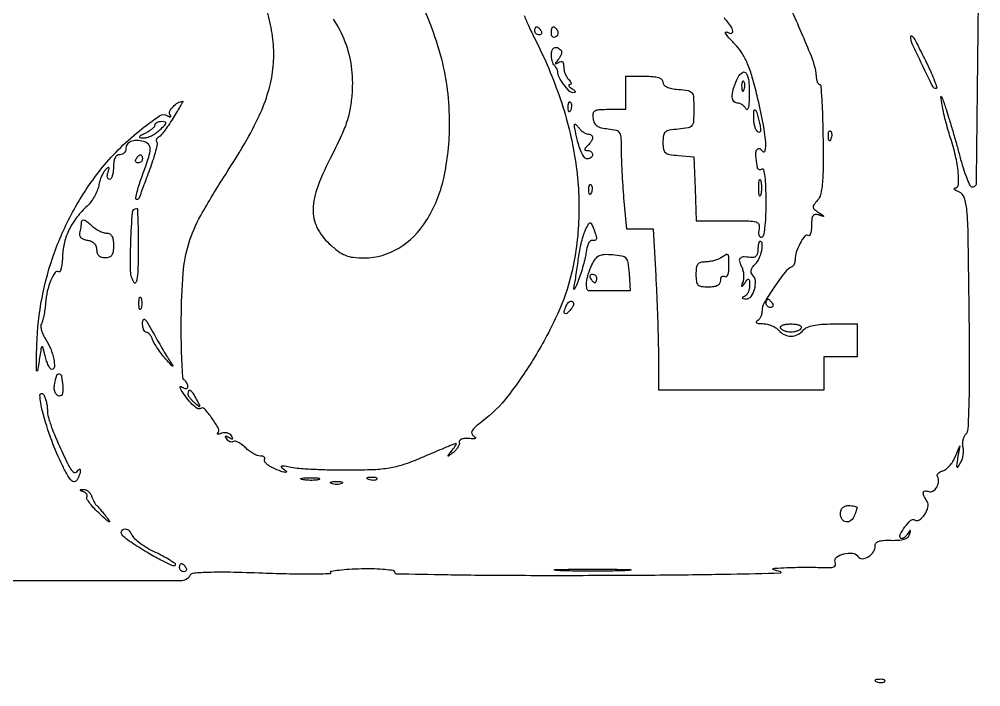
# Model space of a CAD drawing. Extents: x 130 to 894, y 104 to 894.
# Drawn here: x 661.2 to 894, y 104.1 to 265.8 of the extents above; entities that cross this region are included whole.
import ezdxf

# ---------------------------------------------------------------- set-up
doc = ezdxf.new("R2010")
doc.units = 0

msp = doc.modelspace()

# ---------------------------------------------------------------- linework, layer by layer
for points in [[(140.074729, 526.294777, 0.000011), (140.148965, 375.440163, 0.000341)], [(643.887466, 129.890163, 0.000307), (700.284062, 129.863054, 0.259898), (702.59309, 131.150623, -0.238455), (703.497926, 131.704206, -0.012491), (706.996473, 131.900005, -0.013053), (712.143085, 131.924825, -0.003657), (720.183805, 131.694827, 0.004032), (726.625229, 131.515406, 0.007021), (731.970175, 131.48472, 0.002377), (736.447158, 131.543174, 0.581412), (736.604363, 131.831137, -0.531974), (736.74036, 132.13225, -0.011824), (738.608826, 132.405338, -0.016124), (741.06415, 132.625024, -0.008919), (744.072665, 132.74288, -0.010767), (747.176813, 132.742209, -0.019301), (749.721037, 132.588488, -0.014635), (751.675039, 132.33658, -0.368806), (752, 131.955946, 0.408432), (752.431118, 131.516216, 0.000605), (764.837443, 131.285819, 0.003477), (779.966114, 131.128421, 0.001475), (800.25, 131.118315, 0.0015), (818.550459, 131.218075, 0.002758), (833.445312, 131.426115, 0.001234), (845.465017, 131.690005, 0.871776), (845.5, 132, -0.00586), (843.668247, 132.489031, -0.644831), (843.638832, 132.680135, -0.131477), (844.092687, 132.828824, -0.001838), (847, 132.978577, -0.006652), (849.006096, 133.04778, -0.004349), (851.320876, 133.076669, -0.004374), (853.577817, 133.065456, -0.008354), (855.390218, 133.010299, 0.014433), (857.379384, 132.97396, 0.090886), (858.37133, 133.166656, 0.244852), (858.756581, 133.608217, 0.152043), (858.711135, 134.310387, -0.33151), (859.041637, 135.487122, -0.104555), (860.791294, 136.328892, -0.088474), (862.939135, 136.465629, -0.228698), (864.218985, 135.658632, 0.274248), (865.238828, 135.131701, 0.124527), (866.724532, 135.601414, 0.103419), (868.003549, 136.817288, 0.172237), (868.386404, 138.236633, -0.18605), (868.585102, 138.901907, -0.145306), (869.202019, 139.346135, -0.071561), (870.37017, 139.573949, -0.018544), (872.291645, 139.598243, 0.022976), (874.139059, 139.637975, 0.059665), (875.444802, 139.884544, 0.092403), (876.291936, 140.336512, 0.156983), (876.731372, 141, 0.00496), (876.972684, 141.894011, 0.475785), (876.903595, 141.987886, 0.255075), (876.755053, 141.915887, 0.00322), (876.130504, 141.02896, -0.039707), (875.700421, 140.504078, -0.065311), (875.252797, 140.146129, -0.094386), (874.858541, 139.999579, -0.242881), (874.577374, 140.089293, -0.330357), (874.442832, 140.99632, -0.038861), (875.611448, 142.825301, -0.039077), (877.04395, 144.44429, -0.343055), (877.934775, 144.540311, 0.294957), (879.10227, 144.563749, 0.095962), (880.380818, 145.841429, 0.08567), (881.18426, 147.623887, 0.20699), (880.964723, 149.022839, -0.027632), (880.19179, 150.409133, -0.156728), (880.073314, 151.235228, -0.363767), (880.472403, 151.574487, -0.093566), (881.370958, 151.411145, 0.237359), (882.385682, 151.512633, 0.119091), (883.303644, 152.463192, 0.105554), (883.756894, 153.828369, 0.167491), (883.488724, 155.018246, -0.209701), (883.437265, 155.382976, -0.118445), (883.658823, 155.779962, -0.08118), (884.134249, 156.151967, -0.048694), (884.79486, 156.434891, 0.09232), (885.57466, 156.85228, 0.042431), (886.412821, 157.649517, 0.040098), (887.177177, 158.664524, 0.044224), (887.74159, 159.756887), (888.86442, 162.5), (888.36909, 159.5, 0.004433), (888.095972, 157.74942, 0.167047), (888.168628, 157.361469, 0.549641), (888.376421, 157.351178, 0.012794), (889.032192, 158.331523, 0.057554), (889.438496, 159.174806, 0.040677), (889.701612, 160.193756, 0.04112), (889.793752, 161.223981, 0.06579), (889.684332, 162.099114, -0.063662), (889.576725, 162.931082, -0.051353), (889.667801, 163.828482, -0.053012), (889.931808, 164.653563, -0.085194), (890.339019, 165.267591, 0.177974), (890.919868, 166.628873, 0.005757), (891.159138, 172.678612, 0.007767), (891.266961, 181.315988, 0.002177), (891.167, 194.812928, 0.001048), (890.909579, 213.388088, 0.017375), (890.596077, 219.566195, 0.058755), (889.969712, 222.611995, 0.220303), (888.667, 223.999542, -0.01974), (887.906394, 224.34169, -0.082448), (887.501047, 224.635202, -0.403857), (887.498791, 224.824723, -0.193357), (887.740818, 224.936614, 0.382233), (888.556956, 225.745982, 0.038371), (888.505254, 228.727953, 0.034083), (887.851761, 232.72199, 0.021817), (886.579478, 237.249504, -0.010384), (886.003642, 239.132299, -0.007229), (885.428789, 241.279542, -0.007295), (884.936899, 243.356595, -0.014951), (884.624164, 245, -0.003205), (884.314481, 247.025201, -0.733554), (884.430895, 247.081484, -0.107529), (884.655622, 246.70753, -0.001292), (885.565809, 244, -0.006872), (886.268721, 241.790241, -0.002833), (887.162589, 238.779069, -0.002802), (888.085159, 235.537764, -0.003598), (888.895515, 232.545768, 0.011649), (889.670522, 229.856636, 0.017086), (890.486817, 227.534691, 0.012517), (891.261874, 225.68742, 0.209682), (891.743098, 225.252301, 0.508343), (892.927803, 226.096015, 0.000217), (893.558303, 283.866359, 0.002254)], [(737.180735, 265.841892, -0.057825), (740.040471, 260.362692, -0.058517), (741.546684, 254.429547, -0.050165), (741.749516, 247.985397, -0.025473), (741.306331, 244.301128, -0.035472), (740.512009, 241.077116, -0.029574), (739.15306, 237.590122, -0.011841), (736.903539, 232.985397, 0.026979), (733.432262, 225.298305, 0.085013), (732.309007, 219.77408, 0.123023), (733.262174, 215.384761, 0.092847), (736.235315, 211.423161, 0.024058), (738.416709, 209.609117, 0.065878), (740.158533, 208.625552, 0.068421), (742.057497, 208.149061, 0.027507), (744.735315, 208.003738, 0.139804), (753.06148, 210.385281, 0.112671), (759.699085, 216.962082, 0.088115), (763.955718, 227.322523, 0.053868), (765.363394, 240.5, 0.028532), (764.886457, 248.677011, 0.036223), (763.475366, 256.105384, 0.026991), (760.659795, 264.772438, 0.008514), (755.542701, 277.396648, -0.008948)], [(783.422765, 266.706956, 0.01431), (784.53953, 264.105125, 0.00905), (785.982494, 261.13435, -0.035689), (792.208842, 246.362755, -0.043553), (795.780383, 231.800319, -0.046253), (796.646471, 217.624051, -0.050977), (794.819719, 204, -0.048454), (791.565148, 194.559542, -0.02888), (786.002921, 184.044624, -0.02896), (779.4714, 174.542751, -0.064859), (773.263125, 168.387124, 0.015166), (771.586702, 167.026098, 0.079511), (770.824263, 166.120613, 0.20412), (770.729796, 165.442649, 0.185093), (771.148541, 164.868696, -0.056781), (771.610618, 164.488965, -0.496731), (771.576097, 164.264483, -0.137016), (771.128258, 164.162542, -0.013087), (770, 164.246974, 0.039167), (769.015902, 164.269191, 0.080258), (768.264259, 164.104346, 0.130588), (767.826569, 163.781332, 0.218908), (767.718029, 163.345912, -0.129781), (767.679508, 162.807308, -0.052774), (767.367342, 162.135475, -0.047491), (766.859169, 161.446252, -0.044032), (766.218029, 160.845912, -0.001977), (765.100576, 159.9776, -0.506136), (764.997289, 160.007351, -0.257094), (765.021263, 160.165935, -0.001387), (766, 161.437231, 0.00506), (766.888377, 162.608865, 0.161028), (767, 162.946471, 0.513314), (766.839372, 163.061707, 0.017967), (766, 162.74375, 0.000491), (765.077656, 162.35486, 0.000058), (763.03125, 161.489382, 0.00007), (760.598708, 160.459864, 0.000057), (758, 159.359244, -0.020207), (754.067772, 157.877675, -0.039096), (750.806789, 157.073553, -0.03106), (747.003493, 156.686133, -0.008599), (741, 156.552725, -0.006576), (736.723421, 156.5875, -0.007095), (732.55625, 156.73539, -0.006744), (728.987457, 156.96107, -0.03353), (727, 157.248603, 0.008507), (725.420276, 157.558477, 0.073505), (724.704756, 157.579904, 0.570922), (724.617025, 157.381568, 0.092633), (725, 157.013915, -0.057372), (725.832224, 156.32021, -0.679263), (725.708555, 156.051997, -0.079796), (724.590506, 156.294792, -0.013609), (722.57841, 157.146228, -0.034384), (721.652838, 157.647393, -0.055906), (720.9567, 158.206547, -0.077753), (720.573597, 158.735079, -0.262167), (720.590374, 159.146228, 0.172818), (720.659729, 159.469528, 0.189311), (720.505073, 159.749204, 0.118627), (720.11861, 159.93843, 0.054847), (719.559017, 160, -0.094068), (718.818916, 160.140482, -0.035059), (717.859747, 160.598214, -0.033222), (716.857846, 161.257158, -0.034317), (715.963525, 162.036475, 0.033436), (715.118263, 162.775662, 0.045804), (714.262527, 163.312354, 0.05418), (713.516142, 163.593602, 0.204189), (713.032624, 163.520163, -0.129996), (712.63578, 163.399561, -0.100677), (712.188375, 163.473686, -0.088655), (711.75837, 163.732445, -0.074805), (711.41459, 164.138197, -0.02792), (711.145625, 164.633179, -0.381877), (711.199139, 164.814058, -0.263295), (711.429215, 164.822959, -0.019337), (712, 164.5, 0.018888), (712.583134, 164.169361, 0.287545), (712.804405, 164.187535, 0.361638), (712.850116, 164.378579, 0.023608), (712.553358, 164.913665, 0.11098), (712.142326, 165.333647, 0.081909), (711.544278, 165.594758, 0.076616), (710.854534, 165.660672, 0.077341), (710.17933, 165.515321, -0.019916), (709.594936, 165.317381, -0.090467), (709.239037, 165.279401, -0.435444), (709.1522, 165.387823, -0.161207), (709.250936, 165.584269, 0.331366), (709.409184, 166.664646, 0.029849), (707.880106, 169.135304, 0.030085), (706.07919, 171.389732, 0.362251), (705.05718, 171.535339, -0.290669), (704.295112, 171.544617, -0.046572), (703.073597, 172.514356, -0.041017), (701.730049, 174.031675, -0.030368), (700.497596, 175.904508, -0.019513), (700.174899, 176.5209, -0.231428), (700.177936, 176.783103, -0.399047), (700.36245, 176.849412, -0.034815), (700.845492, 176.595492, 0.064296), (701.287625, 176.395305, 0.135818), (701.660863, 176.385314, 0.191478), (701.905741, 176.560726, 0.143682), (702, 176.881966, 0.074722), (701.936613, 177.303751, 0.053161), (701.748174, 177.743853, 0.05308), (701.470714, 178.135115, 0.073715), (701.142721, 178.411794, -0.242904), (700.800811, 178.981353, -0.003631), (700.573398, 182.980496, -0.008894), (700.42319, 187.709174, -0.005645), (700.408439, 193.220811, -0.016801), (700.875661, 204.282475, -0.055235), (702.226441, 211.45404, -0.053628), (705.136259, 218.266327, -0.01519), (711.084211, 228.161696, 0.01125), (716.324067, 236.725483, 0.027825), (719.662579, 243.282175, 0.036767), (721.665378, 248.911306, 0.043831), (722.677772, 254.452254, 0.043674), (722.707813, 259.614723, 0.034101), (721.871452, 265.16179, 0.032554), (720.226552, 270.820104, 0.030948)], [(847.990151, 268.261572, -0.010071), (852.870798, 256.918326, -0.075713), (854.228202, 251.25, 0.048604), (854.31575, 250.771705, 0.065021), (854.490619, 250.367188, 0.081256), (854.721175, 250.093487, 0.179026), (854.973907, 250, -0.393925), (855.236329, 249.755275, -0.002284), (855.47362, 246.12065, -0.007563), (855.667729, 241.857527, -0.004545), (855.775529, 236.793701, -0.004573), (855.79672, 229.842452, -0.021558), (855.600516, 225.858224, -0.03761), (855.176889, 223.35277, -0.123848), (854.395258, 221.884261, 0.024884), (853.558422, 220.861621, 0.185567), (853.394556, 220.267424, 0.199313), (853.67634, 219.740833, 0.029243), (854.676969, 219.015055, -0.001951), (855.816403, 218.279959, -0.222846), (855.908016, 218.132335, -0.538572), (855.828549, 218.065451, -0.003257), (854.75, 218.39311, 0.084378), (853.87813, 218.50984, 0.23459), (853.349573, 218.223752, 0.131675), (853.070056, 217.462729, 0.022542), (853, 215.909598, -0.026847), (852.939557, 214.784705, -0.05549), (852.749204, 213.926333, -0.102888), (852.470399, 213.454982, -0.360832), (852.146228, 213.409626, 0.384572), (851.346568, 213.263536, 0.041034), (850.230334, 211.536551, 0.042139), (849.30153, 209.385176, 0.081008), (849, 207.53628, -0.051111), (848.943773, 206.987671, -0.053611), (848.777502, 206.471074, -0.059631), (848.532755, 206.060566, -0.125522), (848.242561, 205.833333, 0.124484), (846.603375, 204.555185, 0.01584), (843.948742, 200.907825, 0.015345), (841.524388, 197.098644, 0.134834), (841, 195.189429, -0.057155), (840.906983, 194.378355, -0.057807), (840.632812, 193.61269, -0.063645), (840.228457, 193.004124, -0.118979), (839.75, 192.662281, 0.210276), (839.559791, 192.467201, 0.401872), (839.639032, 192.282867, 0.074588), (840.18956, 192.14132, 0.018183), (841.127555, 192.078947, -0.048881), (842.224905, 191.938026, -0.040461), (843.348952, 191.582566, -0.042115), (844.333529, 191.080773, -0.080813), (845, 190.5, 0.106908), (846.355591, 189.436875, 0.113498), (848, 189.05873, 0.113498), (849.644409, 189.436875, 0.106908), (851, 190.5, -0.120009), (851.901901, 191.170379, -0.048225), (853.377586, 191.633247, -0.035774), (855.419266, 191.912747, -0.016135), (858.122445, 192), (864, 192), (864, 188), (864, 184), (860, 184), (856, 184), (856, 180), (856, 176), (836, 176), (816, 176), (815.995452, 184.25, 0.005661), (815.948492, 188.205163, 0.002567), (815.80182, 193.38125, 0.002542), (815.591307, 198.839722, 0.003482), (815.342664, 203.75), (814.694423, 215), (811.491816, 215), (808.28921, 215), (807.651714, 221.75, -0.005879), (807.406974, 224.713147, -0.004175), (807.199394, 228.040763, -0.004215), (807.054532, 231.220931, -0.00893), (807.007109, 233.686642, 0.00993), (806.93604, 237.033695, 0.124024), (806.578768, 238.240274, 0.203345), (805.744727, 238.854683, 0.034407), (803.75, 239.186642, -0.033257), (802.138175, 239.451077, -0.098739), (801.122964, 239.911697, -0.127529), (800.510573, 240.647186, -0.075029), (800.180449, 241.75, -0.064285), (800.164743, 242.988001, -0.232738), (800.579913, 243.631409, -0.121927), (801.568903, 243.934916, -0.013777), (803.930449, 244), (808, 244), (808, 248), (808, 252), (812.5, 252, -0.017163), (814.626121, 251.926996, -0.060319), (815.968552, 251.67002, -0.115708), (816.721539, 251.218636, -0.20281), (817, 250.560365, 0.189055), (817.250191, 249.922325, 0.096995), (817.955103, 249.408349, 0.06224), (819.12002, 249.032228, 0.026359), (820.75, 248.810365, -0.021889), (823.121541, 248.509123, -0.186757), (824.024424, 247.96867, -0.153269), (824.421776, 246.906527, -0.013454), (824.5, 244, -0.013454), (824.421776, 241.093473, -0.153269), (824.024424, 240.03133, -0.186757), (823.121541, 239.490877, -0.021889), (820.75, 239.189635, 0.020419), (818.580958, 238.920592, 0.135975), (817.602552, 238.466497, 0.177719), (817.133129, 237.635504, 0.040632), (817, 236, 0.040632), (817.133129, 234.364496, 0.177719), (817.602552, 233.533503, 0.135975), (818.580958, 233.079408, 0.020419), (820.75, 232.810365), (824.5, 232.5), (824.792064, 224.75), (825.084129, 217), (832.948445, 217, -0.004617), (837.806865, 216.955141, -0.061957), (839.567443, 216.703048, -0.243139), (840.238078, 216.087002, -0.152812), (840.289749, 215, 0.049804), (840.167727, 214.225436, 0.086529), (840.242791, 213.580679, 0.126717), (840.496045, 213.158779, 0.197013), (840.883369, 213, 0.345491), (841.385849, 213.394266, 0.027622), (841.717384, 215.166258, 0.023768), (841.934937, 217.80682, 0.008669), (842, 221.559017, 0.008266), (841.940052, 225.185078, 0.023056), (841.738843, 227.721384, 0.031132), (841.434663, 229.324506, 0.506273), (841, 229.5, -0.087892), (840.608719, 229.344515, -0.145127), (840.257031, 229.3746, -0.159591), (840.000894, 229.586038, -0.112143), (839.875, 229.940983, 0.002982), (839.813577, 230.435992, 0.001528), (839.730946, 231.056101, 0.001518), (839.641948, 231.694274, 0.002285), (839.560134, 232.25, -0.057004), (839.511494, 233.569152, -0.174295), (839.872817, 234.373601, -0.337876), (840.461922, 234.463753, -0.12723), (841.109687, 233.856763, 0.666723), (841.771571, 233.970426, 0.080091), (841.907871, 236.070761, 0.02439), (841.213606, 240.865141, 0.010189), (839.833, 247.249836, 0.011364), (838.646126, 251.783178, 0.028403), (837.519443, 255.013618, 0.038465), (836.297834, 257.422925, 0.054196), (834.833, 259.332166, -0.008278), (832.982293, 261.334079, -0.05131), (832.162009, 262.466033, -0.603461), (832.322261, 262.720865, -0.11984), (833, 262.5, 0.2396), (833.686031, 262.442762, 0.357053), (833.959172, 262.945351, 0.098412), (833.472153, 264.149746, 0.05128), (832.445924, 265.411219, -0.045673), (831.820366, 266.16284, -0.028662)]]:
    msp.add_lwpolyline(points, format="xyb")
for points in [[(787.5, 263, -0.082592), (787.656512, 262.6179, -0.161196), (787.6254, 262.29375, -0.182303), (787.413961, 262.078288, -0.108972), (787.059017, 262, -0.093332), (786.654762, 262.076123, -0.09642), (786.311086, 262.29375, -0.099167), (786.081062, 262.618444, -0.105053), (786, 263, -0.042167), (786.032345, 263.382849, -0.061769), (786.129539, 263.70625, -0.081139), (786.272352, 263.92554, -0.210953), (786.440983, 264, -0.151918), (786.65171, 263.934461, -0.038439), (786.933975, 263.70625, -0.035638), (787.231006, 263.382774, -0.029505)], [(791.457295, 263.069098, -0.108373), (791.598899, 262.665803, -0.099685), (791.565079, 262.22714, -0.095498), (791.360589, 261.820631, -0.090427), (791.016312, 261.510081, -0.136093), (790.63036, 261.397824, -0.190788), (790.298542, 261.524436, -0.140899), (790.074611, 261.890269, -0.067432), (790, 262.440983, -0.039415), (790.085158, 263.519563, -0.25701), (790.407182, 263.933879, -0.315493), (790.86686, 263.838655, -0.050477)], [(880.823526, 255.25, -0.009448), (881.947239, 252.852427, -0.016891), (882.765801, 250.835938, -0.012388), (883.303198, 249.251819, -0.505791), (883.117946, 249, -0.284162), (882.398725, 249.444655, -0.003206), (879.785812, 254.759433, -0.005963), (877.382329, 259.883443, -0.107073), (877, 261.64834, -0.587914), (877.250583, 261.787792, -0.119822), (877.712314, 261.318376, -0.018307), (878.71574, 259.490439, -0.002059)], [(792.324657, 258.342009, -0.187963), (792.484921, 257.977081, -0.075722), (792.424724, 257.4267, -0.060533), (792.167908, 256.785603, -0.044632), (791.741324, 256.150051, 0.00527), (791.081809, 255.317255, 0.169172), (791.000454, 255.07508, 0.561162), (791.113144, 255.007994, 0.013806), (791.75, 255.367059, -0.092259), (792.288145, 255.567774, -0.22842), (792.682891, 255.455913, -0.165323), (792.92666, 255.028026, -0.047577), (793, 254.259017, 0.054856), (793.088006, 253.459282, 0.038677), (793.3525, 252.593586, 0.039129), (793.740299, 251.794973, 0.063868), (794.2, 251.2, -0.038699), (794.596049, 250.737392, -0.10736), (794.768438, 250.348002, -0.239309), (794.70005, 250.09789, -0.207397), (794.45, 249.984687, 0.21473), (794.239337, 249.885729, 0.314272), (794.219687, 249.689119, 0.094989), (794.483516, 249.375124, 0.027221), (795, 249, -0.024608), (795.581617, 248.582191, -0.15542), (795.782125, 248.282907, -0.392538), (795.685028, 248.089949, -0.08618), (795.285184, 248.015313, -0.20729), (794.33615, 248.412297, -0.034164), (793.031051, 249.969591, -0.037172), (791.918995, 251.763587, -0.107282), (791.535435, 253.166667, 0.079313), (791.469182, 253.475392, 0.034149), (791.290097, 253.857813, 0.032702), (791.039642, 254.247171, 0.037117), (790.75, 254.583333, -0.089964), (790.461751, 254.999329, -0.036004), (790.220312, 255.651563, -0.034164), (790.055334, 256.409763, -0.036504), (790, 257.166667, -0.078458), (790.177357, 258.289976, -0.199976), (790.703312, 258.904449, -0.222535), (791.462708, 258.927376, -0.094693)], [(837.914402, 247, -0.014239), (837.847846, 245.365263, -0.042777), (837.675911, 244.2625, -0.190501), (837.43669, 243.925035, -0.459522), (837.179715, 244, 0.074925), (836.808, 244.573548, 0.060938), (836.259041, 245.059375, 0.062339), (835.624204, 245.388443, 0.088657), (835, 245.5, -0.268513), (834.117614, 246.010685, -0.140009), (833.801346, 247.284928, -0.074524), (834.173699, 249.289059, -0.033229), (835.219037, 251.76908, -0.133714), (836.273238, 252.944247, -0.431701), (837.181266, 252.720775, -0.10959), (837.792451, 250.717415, -0.022508)], [(836.078947, 249.416667, 0.018894), (836.137993, 248.670344, 0.168741), (836.279315, 248.37858, 0.470617), (836.461564, 248.395823, 0.054073), (836.683114, 248.8125, 0.051402), (836.839148, 249.359369, 0.05415), (836.876576, 249.916927, 0.060344), (836.797407, 250.402231, 0.126455), (836.604167, 250.729167, 0.296942), (836.385309, 250.77538, 0.208169), (836.200665, 250.592839, 0.077125), (836.089945, 250.112848, 0.028489)], [(698.363084, 241.75, -0.010121), (697.281007, 240.09773, -0.013621), (696.231367, 238.649911, -0.010679), (695.307141, 237.497352, -0.125758), (694.844309, 237.16459, 0.098498), (694.553477, 236.978378, 0.116683), (694.377044, 236.704695, 0.119024), (694.343918, 236.385355, 0.105388), (694.456743, 236.069991, -0.189461), (694.553978, 235.532873, -0.012115), (694.199747, 233.945977, -0.016381), (693.656245, 232.031481, -0.011374), (692.922979, 229.905401, 0.000485), (692.120651, 227.733702, 0.000573), (691.366341, 225.678605, 0.000499), (690.733259, 223.942283, 0.003638), (690.436466, 223.106872, -0.038197), (690.218213, 222.605317, -0.075631), (689.960446, 222.257493, -0.132382), (689.708645, 222.113717, -0.266285), (689.494989, 222.171678, -0.256156), (689.384556, 222.550199, -0.008978), (689.753631, 224.087535, -0.014699), (690.292238, 225.939894, -0.009517), (691.018527, 228.050689, 0.008284), (692.527729, 232.401945, 0.072368), (692.878232, 234.409992, 0.202425), (692.443983, 235.525854, 0.137469), (691.25, 236.220612, 0.05923), (689.572153, 236.449267, 0.105017), (688.207693, 236.183818, 0.141724), (687.329128, 235.46901, 0.152731), (687, 234.416667, -0.105033), (686.885184, 233.876128, -0.099164), (686.559375, 233.416146, -0.096425), (686.07259, 233.107842, -0.09335), (685.5, 233, 0.152103), (684.851045, 232.797909, 0.12651), (684.375, 232.25, 0.082504), (684.088963, 231.322075, 0.033607), (684, 230, -0.030613), (683.929567, 228.850686, -0.047509), (683.715469, 227.88125, -0.060533), (683.403852, 227.207525, -0.259781), (683.031385, 227, -0.213989), (682.71382, 227.142433, -0.132928), (682.52819, 227.514062, -0.086347), (682.513099, 228.079577, -0.048228), (682.678563, 228.75, 0.013192), (682.956374, 229.611434, 0.253647), (682.899351, 229.877364, 0.399968), (682.686216, 229.899135, 0.020867), (682.11059, 229.413411, 0.076628), (681.619767, 228.800482, 0.028516), (681.123189, 227.811277, 0.027453), (680.695922, 226.652783, 0.029773), (680.411536, 225.485185, -0.052186), (680.050328, 224.246154, -0.031591), (679.383552, 222.869695, -0.031405), (678.539078, 221.572426, -0.047316), (677.635611, 220.571774, 0.041871), (675.131968, 217.858684, 0.05052), (673.289075, 214.923298, 0.052739), (672.130516, 211.791203, 0.053149), (671.656777, 208.494263, -0.015703), (671.54682, 206.877804, -0.029706), (671.340479, 205.588684, -0.036843), (671.081169, 204.725281, -0.468604), (670.800173, 204.629364, 0.39259), (669.890404, 204.444266, 0.054399), (668.854942, 202.606868, 0.044427), (667.982135, 199.934653, 0.038133), (667.537978, 197.009206, -0.01491), (667.377414, 195.474787, -0.01622), (667.128788, 193.995506, -0.015872), (666.835715, 192.747733, -0.072913), (666.541582, 192.067282, 0.158744), (666.388334, 191.43755, 0.048103), (666.559039, 190.456503, 0.042798), (666.97649, 189.326775, 0.035341), (667.603611, 188.206024, -0.047148), (668.80125, 185.942044, -0.048377), (669.541122, 183.513037, -0.061137), (669.6882, 181.603474, -0.401021), (669.05678, 181, -0.249097), (668.696208, 181.191519, -0.033951), (668.252732, 181.954688, -0.032519), (667.816706, 183.00492, -0.021973), (667.452518, 184.25, 0.005933), (666.901847, 186.384406, 0.597661), (666.661781, 186.440373, 0.142915), (666.437959, 185.963134, 0.001681), (665.910068, 182.5, -0.016894), (665.572846, 180.664433, -0.852434), (665.389978, 180.674774, -0.031103), (665.325396, 182.27595, -0.001954), (665.447207, 187, -0.039903), (666.691542, 198.323445, -0.039723), (669.71947, 209.323187, -0.039687), (674.452191, 219.715061, -0.03967), (680.767948, 229.230194, -0.030326), (685.135997, 234.15141, -0.026183), (690.277555, 238.770197, -0.019348), (695.122863, 242.384088, -0.297249), (697.109463, 242.432348, 0.026116), (697.585993, 242.17118, 0.266081), (697.80244, 242.186569, 0.362317), (697.853957, 242.362736, 0.03573), (697.633476, 242.784031, -0.273784), (697.618687, 243.558085, -0.065364), (698.425753, 244.628792, -0.060643), (699.603002, 245.567633, -0.109626), (700.762545, 245.969591, -0.610952), (700.813343, 245.893597, -0.002355), (700.166003, 244.74263, -0.00677), (699.365379, 243.37802, -0.003862)], [(794.683114, 243.8125, -0.054073), (794.461564, 243.395823, -0.470617), (794.279315, 243.37858, -0.168741), (794.137993, 243.670344, -0.018894), (794.078947, 244.416667, -0.028489), (794.089945, 245.112848, -0.077125), (794.200665, 245.592839, -0.208169), (794.385309, 245.77538, -0.296942), (794.604167, 245.729167, -0.126455), (794.797407, 245.402231, -0.060344), (794.876576, 244.916927, -0.05415), (794.839148, 244.359369, -0.051402)], [(840.399405, 240.666211, -0.018759), (840.643675, 239.450255, -0.080998), (840.643006, 238.715607, -0.267624), (840.41684, 238.439078, -0.233045), (840.040082, 238.475228, -0.132928), (839.64002, 238.902163, -0.044761), (839.305524, 239.695207, -0.040789), (839.076769, 240.68039, -0.036672), (839, 241.725684, -0.014162), (839.055074, 243.669737, -0.600169), (839.354547, 243.808194, -0.166708), (839.75028, 243.220208, -0.006565)], [(694, 240.152814, -0.177225), (693.854547, 239.755341, -0.03992), (693.339062, 239.235731, -0.036638), (692.611401, 238.69808, -0.02844), (691.75, 238.220495, 0.007402), (690.527322, 237.608347, 0.180294), (690.276405, 237.330807, 0.491541), (690.389747, 237.13974, 0.020983), (691.291813, 237.06768, 0.086873), (692.130811, 237.182115, 0.036827), (693.187889, 237.607381, 0.035015), (694.27667, 238.239646, 0.038496), (695.230375, 239, 0.009621), (696.403517, 240.135887, 0.140178), (696.679198, 240.636053, 0.420424), (696.498783, 240.917049, 0.051057), (695.688561, 241, 0.0482), (695.042341, 240.937559, 0.068199), (694.496015, 240.751139, 0.08838), (694.127937, 240.47633, 0.190549)], [(798.860243, 238, -0.149133), (799.646146, 237.76026, -0.255379), (799.953503, 237.167799, -0.142058), (799.670068, 236.26352, -0.0499), (798.8, 235.2, 0.018208), (798.222304, 234.578624, 0.180052), (798.1, 234.25, 0.354955), (798.257401, 234.056215, 0.051663), (798.8, 234, -0.081935), (799.25832, 233.924388, -0.092192), (799.6475, 233.70625, -0.100665), (799.907722, 233.381414, -0.119248), (800, 233, -0.132184), (799.897391, 232.618653, -0.100575), (799.608865, 232.29375, -0.087916), (799.177264, 232.075177, -0.07348), (798.668477, 232, -0.233309), (798.067718, 232.296463, -0.045765), (797.406376, 233.345498, -0.038404), (796.773852, 234.865836, -0.023136), (796.250415, 236.748186, -0.004469), (795.68203, 239.338279, -0.067833), (795.616379, 240.253318, -0.612636), (795.86539, 240.36085, -0.062017), (796.442181, 239.748186, 0.038637), (797.015511, 239.079275, 0.039765), (797.679787, 238.51353, 0.042967), (798.333126, 238.121814, 0.114044)], [(857.683114, 236.8125, -0.054073), (857.461564, 236.395823, -0.470617), (857.279315, 236.37858, -0.168741), (857.137993, 236.670344, -0.018894), (857.078947, 237.416667, -0.028489), (857.089945, 238.112848, -0.077125), (857.200665, 238.592839, -0.208169), (857.385309, 238.77538, -0.296942), (857.604167, 238.729167, -0.126455), (857.797407, 238.402231, -0.060344), (857.876576, 237.916927, -0.05415), (857.839148, 237.359369, -0.051402)], [(691, 232, -0.105053), (690.918938, 231.618444, -0.099167), (690.688914, 231.29375, -0.09642), (690.345238, 231.076123, -0.093332), (689.940983, 231, -0.108972), (689.586039, 231.078288, -0.182303), (689.3746, 231.29375, -0.161196), (689.343488, 231.6179, -0.082592), (689.5, 232, -0.029505), (689.768994, 232.382774, -0.035638), (690.066025, 232.70625, -0.038439), (690.34829, 232.934461, -0.151918), (690.559017, 233, -0.210953), (690.727648, 232.92554, -0.081139), (690.870461, 232.70625, -0.061769), (690.967655, 232.382849, -0.042167)], [(840.689326, 223.25, -0.161593), (840.521012, 222.99086, -0.542911), (840.366341, 223.042187, -0.052887), (840.259713, 223.748017, -0.011065), (840.232003, 225, -0.011065), (840.259713, 226.251983, -0.052887), (840.366341, 226.957813, -0.542911), (840.521012, 227.00914, -0.161593), (840.689326, 226.75, -0.039571), (840.831531, 225.952734, -0.024357), (840.877971, 225, -0.024357), (840.831531, 224.047266, -0.039571)], [(799.683114, 223.8125, -0.054073), (799.461564, 223.395823, -0.470617), (799.279315, 223.37858, -0.168741), (799.137993, 223.670344, -0.018894), (799.078947, 224.416667, -0.028489), (799.089945, 225.112848, -0.077125), (799.200665, 225.592839, -0.208169), (799.385309, 225.77538, -0.296942), (799.604167, 225.729167, -0.126455), (799.797407, 225.402231, -0.060344), (799.876576, 224.916927, -0.05415), (799.839148, 224.359369, -0.051402)], [(689.984687, 210.25, -0.005796), (689.927291, 205.889537, -0.023514), (689.736893, 203.241349, -0.068598), (689.422298, 202.038318, -0.604574), (689, 202, -0.139197), (688.145849, 204.78969, -0.013884), (688.19709, 211.842405, -0.009493), (688.585644, 219.02845, -0.392989), (689.630842, 220, -0.401998), (689.780695, 219.856296, -0.001402), (689.887062, 217.135938, -0.005913), (689.964027, 213.988598, -0.003548)], [(682.314451, 214, -0.119426), (683.081556, 213.814124, -0.146905), (683.609538, 213.305041, -0.096138), (683.909971, 212.399083, -0.032141), (684, 211, -0.030703), (683.907747, 209.499083, -0.116834), (683.583333, 208.625, -0.166173), (682.975317, 208.159458, -0.081208), (682, 208, -0.071991), (681.138105, 208.124744, -0.120639), (680.509007, 208.491306, -0.123658), (680.130255, 209.099439, -0.077896), (680, 209.930449, 0.089778), (679.84816, 210.769275, 0.105893), (679.414159, 211.447644, 0.096611), (678.703794, 211.931572, 0.063583), (677.75, 212.20419, -0.053406), (676.838661, 212.444789, -0.101888), (676.20272, 212.850527, -0.133561), (675.883069, 213.390781, -0.130451), (675.877193, 214.023741, 0.014837), (676.024586, 214.681377, 0.010029), (676.155181, 215.438747, 0.01011), (676.251997, 216.176551, 0.019785), (676.29386, 216.767739, -0.238993), (676.486545, 217.120185, -0.237212), (676.88576, 217.174606, -0.083613), (677.557722, 216.809977, -0.022549), (678.481118, 216.017739, 0.034885), (679.427349, 215.245572, 0.032559), (680.493121, 214.592711, 0.034197), (681.517408, 214.140013, 0.087166)], [(800.929715, 212.75, -0.162906), (800.867835, 212.485161, -0.142548), (800.656131, 212.29375, -0.105636), (800.315431, 212.209862, -0.063671), (799.899666, 212.25, 0.25341), (799.451688, 212.12459, 0.078156), (799.015445, 211.545312, 0.05674), (798.654415, 210.631119, 0.035467), (798.434702, 209.5, -0.025439), (798.186294, 208.068485, -0.011251), (797.720326, 206.20625, -0.011102), (797.13708, 204.250971, -0.014684), (796.514819, 202.5, -0.007367), (795.937626, 201.077897, -0.049431), (795.573215, 200.409375, -0.728003), (795.442463, 200.447768, -0.059317), (795.49333, 201, 0.010071), (795.737042, 202.265811, 0.003562), (796.036527, 204.0875, 0.003534), (796.337195, 206.093854, 0.004147), (796.592972, 208, -0.015914), (796.89256, 209.893485, -0.013707), (797.324735, 211.861587, -0.013919), (797.815704, 213.625921, -0.038289), (798.289442, 214.826679, -0.0098), (798.999461, 216.217816, -0.206708), (799.355476, 216.500798, -0.356541), (799.680322, 216.355319, -0.022364), (800.139732, 215.326679, -0.009563), (800.420398, 214.572325, -0.009894), (800.668665, 213.816274, -0.009658), (800.857817, 213.153932, -0.041379)], [(840, 209.956163, -0.060035), (839.907244, 209.186435, -0.086855), (839.632812, 208.560385, -0.112278), (839.225995, 208.173124, -0.16813), (838.75, 208.074646, 0.023547), (836.712017, 208.242233, 0.165906), (835.773313, 207.958166, 0.299884), (835.514173, 207.280863, 0.068637), (835.96123, 206.072442, -0.05413), (836.312711, 205.200667, -0.039537), (836.516264, 204.175762, -0.040228), (836.553442, 203.160739, -0.067518), (836.402082, 202.322442, 0.003961), (836.070963, 201.272669, 0.332718), (836.124597, 201.123317, 0.397415), (836.265939, 201.148004, 0.004433), (836.890355, 202, -0.019432), (837.491625, 202.770819, -0.369751), (837.771015, 202.816241, -0.247101), (837.948049, 202.520327, -0.011895), (837.984687, 201.333333, -0.053663), (837.897647, 200.467192, -0.056463), (837.628314, 199.654962, -0.062996), (837.227519, 199.013999, -0.126322), (836.75, 198.662281, 0.035857), (836.295519, 198.439813, 0.430295), (836.255389, 198.26935, 0.219996), (836.469961, 198.135952, 0.018709), (837.133423, 198.078947, 0.248409), (838.350196, 198.6498, 0.09505), (839.199178, 200.382323, 0.087419), (839.387888, 202.434204, 0.177509), (838.715772, 203.884228, -0.128454), (838.402671, 204.418741, -0.129916), (838.392802, 205.035659, -0.093663), (838.712599, 205.734491, -0.042387), (839.364286, 206.507143, 0.091682), (840.318082, 207.893718, 0.054003), (840.936965, 209.813911, 0.064285), (841.062, 211.46697, 0.398803), (840.5, 212, 0.298668), (840.306313, 211.872972, 0.042509), (840.146875, 211.399623, 0.036917), (840.036184, 210.739453, 0.023085)], [(808.807498, 204.25), (809.114996, 200), (804.557498, 200, -0.000226), (802.757226, 200.000815, -0.0003), (801.118452, 200.003283, -0.000213), (799.744289, 200.006763, -0.002986), (799.25, 200.011177, -0.349029), (798.620797, 200.526809, -0.076209), (798.529908, 202.026375, -0.053406), (798.945898, 204.096606, -0.037569), (799.827995, 206.304382, -0.040224), (800.715731, 207.800176, -0.123855), (801.602692, 208.559957, -0.10913), (802.811985, 208.861618, -0.027575), (804.850371, 208.804382, -0.025362), (807.080974, 208.503858, -0.169295), (808.038724, 207.955431, -0.14479), (808.526549, 206.885439, -0.01699)], [(831, 208, -0.052333), (830.264115, 207.626969, -0.026958), (829.279687, 207.310881, -0.026469), (828.221311, 207.09208, -0.036048), (827.25, 207.015313, 0.06178), (826.104504, 206.86531, 0.17066), (825.438776, 206.417951, 0.130581), (825.095074, 205.560834, 0.030428), (825, 204, 0.030723), (825.103846, 202.311537, 0.167168), (825.5, 201.5, 0.167168), (826.311537, 201.103846, 0.030723), (828, 201, 0.033078), (829.348238, 201.089292, 0.086968), (830.268928, 201.379918, 0.133856), (830.802956, 201.872839, 0.140737), (831, 202.559017, -0.066118), (831.073267, 203.110654, -0.138808), (831.29375, 203.478525, -0.191142), (831.620352, 203.607943, -0.139169), (832, 203.5, 0.297719), (832.391769, 203.509855, 0.145541), (832.718784, 203.916013, 0.069343), (832.933656, 204.756294, 0.027979), (833, 205.940983, 0.00541), (832.97487, 208.263638, 0.189527), (832.768913, 208.755913, 0.340905), (832.349433, 208.816241, 0.014869)], [(799.5, 203, 0.029505), (799.768994, 202.617226, 0.035638), (800.066025, 202.29375, 0.038439), (800.34829, 202.065539, 0.151918), (800.559017, 202, 0.210953), (800.727648, 202.07446, 0.081139), (800.870461, 202.29375, 0.061769), (800.967655, 202.617151, 0.042167), (801, 203, 0.105053), (800.918938, 203.381556, 0.099167), (800.688914, 203.70625, 0.09642), (800.345238, 203.923877, 0.093332), (799.940983, 204, 0.108972), (799.586039, 203.921712, 0.182303), (799.3746, 203.70625, 0.161196), (799.343488, 203.3821, 0.082592)], [(690.662281, 195.75, -0.174857), (690.474999, 195.540618, -0.447206), (690.306058, 195.601562, -0.078554), (690.189089, 196.10856, -0.017491), (690.157895, 197, -0.017491), (690.189089, 197.89144, -0.078554), (690.306058, 198.398438, -0.447206), (690.474999, 198.459382, -0.174857), (690.662281, 198.25, -0.057986), (690.818615, 197.679992, -0.037979), (690.87034, 197, -0.037979), (690.818615, 196.320008, -0.057986)], [(843.5, 197, -0.082592), (843.656512, 196.6179, -0.161196), (843.6254, 196.29375, -0.182303), (843.413961, 196.078288, -0.108972), (843.059017, 196, -0.093332), (842.654762, 196.076123, -0.09642), (842.311086, 196.29375, -0.099167), (842.081062, 196.618444, -0.105053), (842, 197, -0.042167), (842.032345, 197.382849, -0.061769), (842.129539, 197.70625, -0.081139), (842.272352, 197.92554, -0.210953), (842.440983, 198, -0.151918), (842.65171, 197.934461, -0.038439), (842.933975, 197.70625, -0.035638), (843.231006, 197.382774, -0.029505)], [(794.740044, 195.547995, -0.022483), (793.730561, 194.54637, -0.348848), (793.275143, 194.516619, -0.322251), (793.115561, 194.965968, -0.021045), (793.581246, 196.351128, -0.057326), (793.887069, 196.937221, -0.088001), (794.285045, 197.346815, -0.118482), (794.708253, 197.51997, -0.178377), (795.094829, 197.441392, -0.186302), (795.333521, 197.126652, -0.116952), (795.35578, 196.65952, -0.085319), (795.149388, 196.103547, -0.05472)], [(697.649066, 183, -0.005935), (698.392177, 181.840838, -0.761973), (698.317795, 181.760033, -0.092471), (697.976424, 182.024915, -0.002339), (696.677954, 183.5, -0.015572), (695.632603, 184.776985, -0.014981), (694.654637, 186.132812, -0.01509), (693.865442, 187.378427, -0.051321), (693.463592, 188.25, 0.044621), (693.165677, 188.919549, 0.052777), (692.76704, 189.485938, 0.061037), (692.333218, 189.874275, 0.153234), (691.932612, 190, -0.223706), (691.579241, 190.166431, -0.078993), (691.287632, 190.660937, -0.059474), (691.096954, 191.388412, -0.039577), (691.046561, 192.25, -0.102146), (691.223301, 193.024784, -0.506499), (691.592194, 193.101587, -0.077626), (692.261227, 192.280076, -0.00725), (693.548653, 190, 0.004137), (694.609331, 188.093881, 0.003458), (695.766055, 186.0875, 0.003489), (696.849487, 184.267174, 0.009524)], [(850.5, 191, -0.108893), (850.127799, 190.616544, -0.050757), (849.510686, 190.29375, -0.046925), (848.765732, 190.074101, -0.048273), (848, 190, -0.048273), (847.234268, 190.074101, -0.046925), (846.489314, 190.29375, -0.050757), (845.872201, 190.616544, -0.108893), (845.5, 191, -0.302575), (845.513374, 191.392496, -0.143113), (845.930402, 191.719374, -0.067954), (846.789018, 191.933871, -0.027283), (848, 192, -0.027283), (849.210982, 191.933871, -0.067954), (850.069598, 191.719374, -0.143113), (850.486626, 191.392496, -0.302575)], [(671.705955, 177.046299, -0.024145), (671.734758, 175.702254, -0.099341), (671.554094, 174.912485, -0.217952), (671.170128, 174.576612, -0.165461), (670.604204, 174.598387, -0.143795), (670.109485, 174.976069, -0.089253), (669.785999, 175.637122, -0.070623), (669.664866, 176.522025, -0.046011), (669.764826, 177.5501, -0.029569), (670.274501, 179.562894, -0.398719), (670.881839, 179.898532, -0.295723), (671.439439, 179.290063, -0.024264)], [(667.984687, 171.283927, 0.06648), (668.256209, 169.35263, 0.021497), (669.153889, 166.601731, 0.016571), (670.638035, 163.007049, 0.00701), (672.855312, 158.28149, 0.020988), (673.601646, 156.897963, 0.0819), (674.225743, 156.157169, 0.209595), (674.747009, 155.999317, 0.225088), (675.195132, 156.28149, -0.033849), (675.494552, 156.688962, -0.149687), (675.741941, 156.848313, -0.360531), (675.904413, 156.776345, -0.115957), (675.969374, 156.5, -0.063472), (675.907998, 156.018451, -0.025178), (675.708117, 155.381084, -0.024428), (675.420426, 154.706435, -0.028126), (675.079986, 154.09518, -0.260178), (674.506624, 153.783939, -0.200656), (673.84167, 154.071209, -0.062907), (672.971287, 155.237062, -0.011725), (671.706823, 157.59518, -0.029914), (669.046352, 163.734173, -0.021257), (666.781599, 170.887354, -0.056023), (666.19021, 174.743282, -0.76341), (667, 175, -0.051728), (667.372995, 174.26638, -0.027001), (667.689119, 173.289654, -0.026539), (667.907953, 172.242226, -0.036513)], [(702, 175.122445, 0.125596), (702.109478, 174.693486, 0.034247), (702.488718, 174.099516, 0.032371), (703.026953, 173.46234, 0.028733), (703.66372, 172.872445, 0.005653), (704.69358, 172.042273, 0.467986), (704.869526, 172.079457, 0.245559), (704.870928, 172.333791, 0.003375), (704.128536, 173.75, 0.021079), (703.266807, 175.214921, 0.106453), (702.599302, 175.881638, 0.420826), (702.187824, 175.787911, 0.138418)], [(733.761659, 154.31292, -0.041951), (732.934218, 154.169017, -0.020826), (731.869594, 154.119272, -0.020511), (730.754739, 154.159391, -0.028254), (729.761659, 154.292739, -0.082665), (729.319562, 154.45659, -0.67161), (729.339362, 154.605813, -0.053901), (730.071102, 154.715166, -0.008901), (731.5, 154.747817, -0.009782), (732.938425, 154.726931, -0.038992), (733.814362, 154.62839, -0.417468), (733.916221, 154.476221, -0.285845)], [(739.25, 153.337719, -0.057986), (738.679992, 153.181385, -0.037979), (738, 153.12966, -0.037979), (737.320008, 153.181385, -0.057986), (736.75, 153.337719, -0.174857), (736.540618, 153.525001, -0.447206), (736.601562, 153.693942, -0.078554), (737.10856, 153.810911, -0.017491), (738, 153.842105, -0.017491), (738.89144, 153.810911, -0.078554), (739.398438, 153.693942, -0.447206), (739.459382, 153.525001, -0.174857)], [(747.729167, 154.395833, -0.126455), (747.402231, 154.202593, -0.060344), (746.916927, 154.123424, -0.05415), (746.359369, 154.160852, -0.051402), (745.8125, 154.316886, -0.054073), (745.395823, 154.538436, -0.470617), (745.37858, 154.720685, -0.168741), (745.670344, 154.862007, -0.018894), (746.416667, 154.921053, -0.028489), (747.112848, 154.910055, -0.077125), (747.592839, 154.799335, -0.208169), (747.77538, 154.614691, -0.296942)], [(678.708443, 150.25, 0.017552), (678.997718, 149.543377, 0.01818), (679.332752, 148.867188, 0.018215), (679.664335, 148.304886, 0.071131), (679.927058, 148, -0.033015), (680.254944, 147.67334, -0.004114), (680.912936, 146.9125, -0.004834), (681.679092, 145.993863, -0.003988), (682.478682, 145, -0.02533), (683.066428, 144.174751, -0.770948), (682.960626, 144.060109, -0.059589), (682.307149, 144.514036, -0.004908), (680.767594, 145.908452, -0.016296), (679.387364, 147.269432, -0.025327), (678.298968, 148.537787, -0.022671), (677.548494, 149.604247, -0.287946), (677.545142, 150.073042, 0.160219), (677.623903, 150.400789, 0.119711), (677.506169, 150.755838, 0.093587), (677.20187, 151.0857, 0.064045), (676.756231, 151.335642, -0.009841), (676.105146, 151.613152, -0.306913), (676.017736, 151.754882, -0.370621), (676.120778, 151.864871, -0.011655), (676.781385, 151.921053, -0.123346), (677.319461, 151.820959, -0.07137), (677.876029, 151.462747, -0.064232), (678.365983, 150.913209, -0.061676)], [(864, 147.581787, -0.065182), (863.967516, 147.333672, -0.008575), (863.821697, 146.821775, -0.009838), (863.625425, 146.218074, -0.008099), (863.393011, 145.581787, -0.128283), (862.543454, 144.395744, -0.207056), (861.370421, 144.051178, -0.224172), (860.385768, 144.67358, -0.142466), (860, 146, -0.072254), (860.126841, 146.873159, -0.124864), (860.5, 147.5, -0.124864), (861.126841, 147.873159, -0.072254), (862, 148, -0.019696), (862.766597, 147.96979, -0.031851), (863.4125, 147.87715, -0.033708), (863.88502, 147.744581, -0.31754)], [(694.111268, 136.751246, -0.012057), (695.956083, 135.832355, -0.017985), (697.518077, 134.933447, -0.013223), (698.73519, 134.127985, -0.230703), (698.95901, 133.72432, -0.552491), (698.493458, 133.396098, -0.016367), (695.868162, 134.594253, -0.019144), (692.51813, 136.420763, -0.011699), (688.704605, 138.816151, -0.015861), (686.965701, 140.046998, -0.069587), (686.079295, 140.935591, -0.181301), (685.882769, 141.602651, -0.239112), (686.204605, 142.137606, -0.114016), (686.819067, 142.349951, -0.149076), (687.399607, 142.238125, -0.113634), (687.931624, 141.778465, -0.050821), (688.402258, 140.975925, 0.100062), (689.062016, 140.067785, 0.026501), (690.451462, 138.920884, 0.025792), (692.20508, 137.758134, 0.023984)], [(701.5, 133, -0.082592), (701.656512, 132.6179, -0.161196), (701.6254, 132.29375, -0.182303), (701.413961, 132.078288, -0.108972), (701.059017, 132, -0.093332), (700.654762, 132.076123, -0.09642), (700.311086, 132.29375, -0.099167), (700.081062, 132.618444, -0.105053), (700, 133, -0.042167), (700.032345, 133.382849, -0.061769), (700.129539, 133.70625, -0.081139), (700.272352, 133.92554, -0.210953), (700.440983, 134, -0.151918), (700.65171, 133.934461, -0.038439), (700.933975, 133.70625, -0.035638), (701.231006, 133.382774, -0.029505)], [(808.25, 132.256012, -0.006428), (804.49428, 132.150982, -0.003776), (800, 132.117042, -0.003776), (795.50572, 132.150982, -0.006428), (791.75, 132.256012, -0.041169), (790.760783, 132.378408, -0.883896), (790.770312, 132.493946, -0.008506), (794.083444, 132.57282, -0.001698), (800, 132.592909, -0.001698), (805.916556, 132.57282, -0.008506), (809.229688, 132.493946, -0.883896), (809.239217, 132.378408, -0.041169)], [(868.8125, 105.316886, 0.051402), (869.359369, 105.160852, 0.05415), (869.916927, 105.123424, 0.060344), (870.402231, 105.202593, 0.126455), (870.729167, 105.395833, 0.296942), (870.77538, 105.614691, 0.208169), (870.592839, 105.799335, 0.077125), (870.112848, 105.910055, 0.028489), (869.416667, 105.921053, 0.018894), (868.670344, 105.862007, 0.168741), (868.37858, 105.720685, 0.470617), (868.395823, 105.538436, 0.054073)]]:
    msp.add_lwpolyline(points, format="xyb", close=True)

doc.saveas('drawing.dxf')
